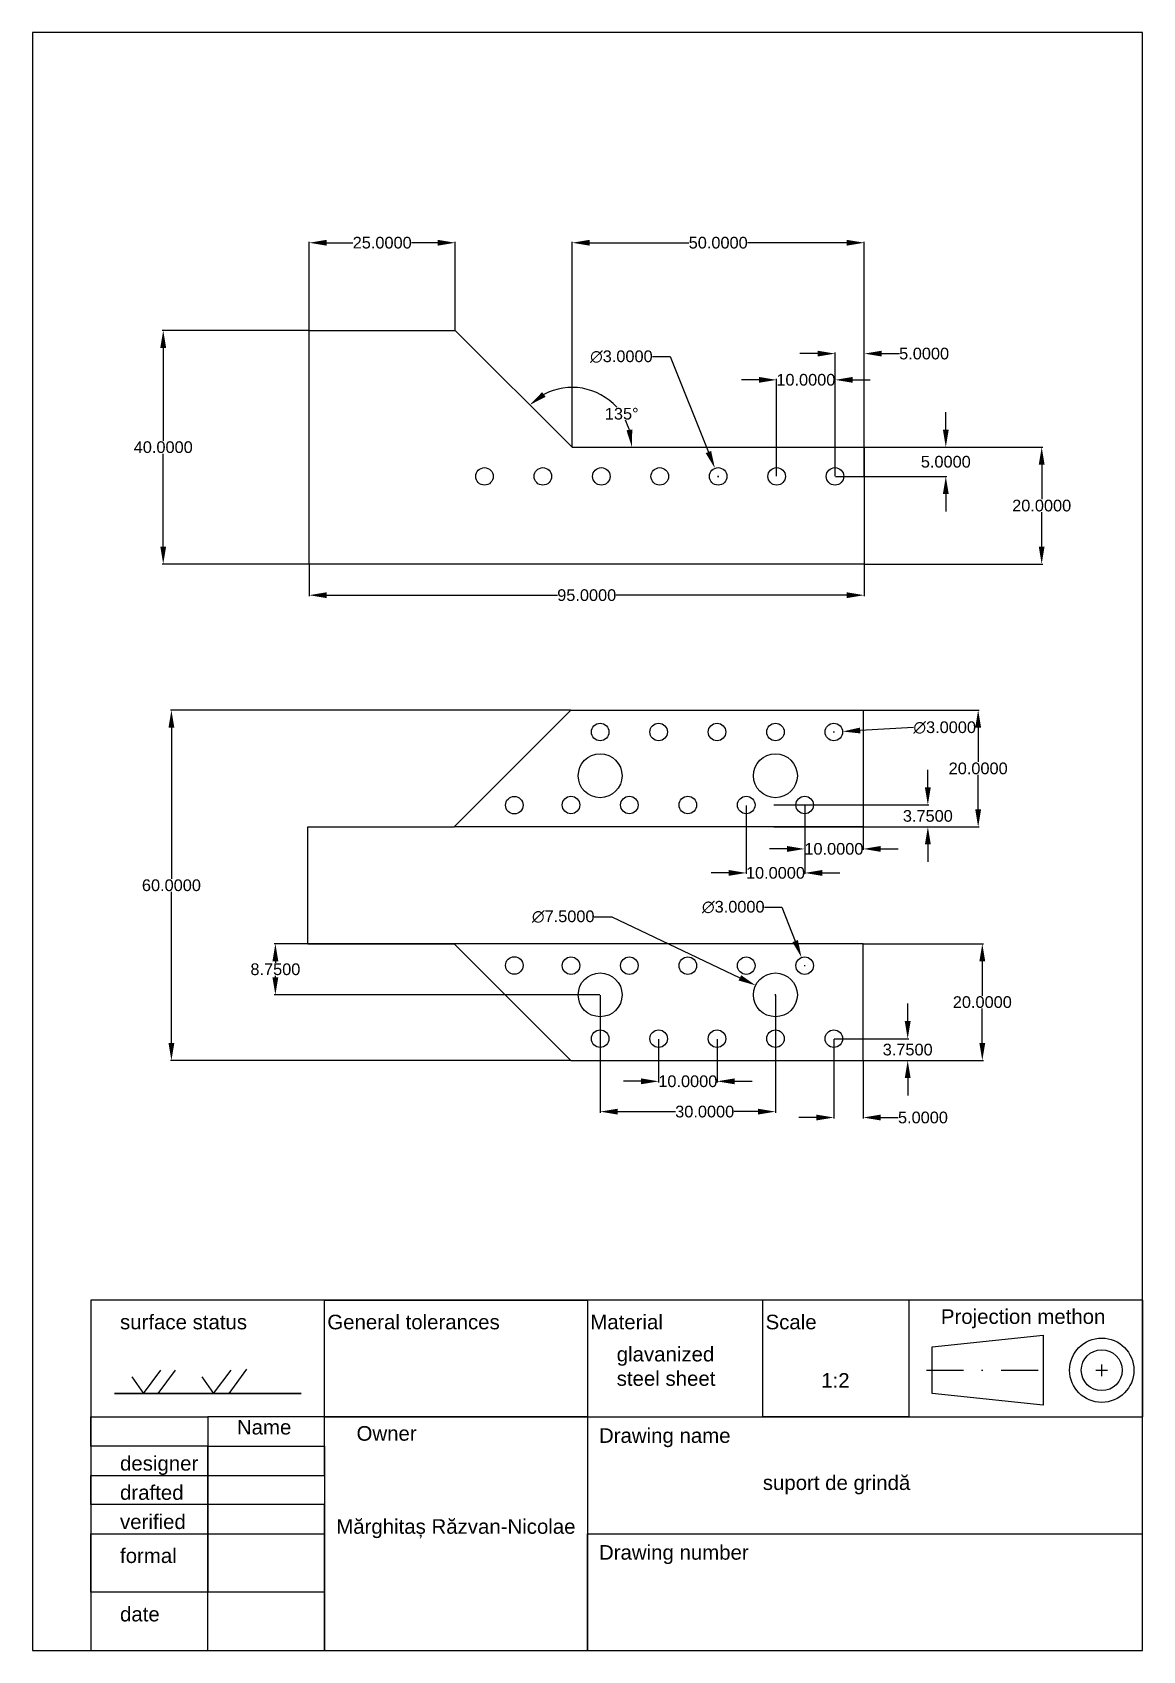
# Model space of a CAD drawing. Header units: inches. Extents: x 11 to 201, y 10 to 287.
import ezdxf

# ---------------------------------------------------------------- set-up
doc = ezdxf.new("R2010")
doc.units = ezdxf.units.IN
doc.header["$MEASUREMENT"] = 0
doc.header["$PDMODE"] = 2
doc.header["$PDSIZE"] = -10
doc.linetypes.add('DASHDOT', pattern=[25.4, 12.7, -6.35, 0, -6.35])
doc.styles.get("Standard").update_dxf_attribs({"font": 'arial.ttf'})
doc.dimstyles.get("Standard").update_dxf_attribs({"dimtxt": 2, "dimasz": 3, "dimexe": 0.18, "dimexo": 0.0625, "dimgap": 0.09, "dimtad": 0, "dimtih": 1, "dimtoh": 1, "dimdec": 4, "dimzin": 0, "dimdsep": 46, "dimtxsty": 'Standard', "dimcen": 0.09, "dimadec": 0, "dimazin": 0, "dimtfac": 1, "dimtdec": 4, "dimtofl": 0, "dimtmove": 0, "dimatfit": 3, "dimfxl": 1, "dimtolj": 1, "dimtzin": 0, "dimarcsym": 0})

# ---------------------------------------------------------------- blocks, each defined once
blk = doc.blocks.new('*D43')
at = {"color": 0, "lineweight": -2, "transparency": 16777216}
for p, q in [((58.71, 235.99), (33.62, 235.99)), ((33.8, 232.99), (33.8, 217.1)), ((33.8, 198.99), (33.8, 214.88)), ((58.71, 195.99), (33.62, 195.99))]:
    blk.add_line(p, q, dxfattribs=at)
at = {"color": 0, "transparency": 16777216}
for points in [[(33.3, 232.99), (34.3, 232.99), (33.8, 235.99)], [(33.3, 198.99), (34.3, 198.99), (33.8, 195.99)]]:
    blk.add_solid(points, dxfattribs=at)
at = {"layer": 'Defpoints', "color": 0, "transparency": 16777216}
for p in [(33.8, 235.99), (58.77, 235.99), (58.77, 195.99)]:
    blk.add_point(p, dxfattribs=at)
at = {"color": 0, "transparency": 16777216, "insert": (33.8, 215.99), "char_height": 2, "attachment_point": 5}
blk.add_mtext('\\A1;40.0000', dxfattribs=at)
blk = doc.blocks.new('*D44')
at = {"color": 0, "lineweight": -2, "transparency": 16777216}
for p, q in [((153.83, 215.99), (184.31, 215.99)), ((184.13, 212.99), (184.13, 207.1)), ((184.13, 198.99), (184.13, 204.88)), ((153.83, 195.99), (184.31, 195.99))]:
    blk.add_line(p, q, dxfattribs=at)
at = {"color": 0, "transparency": 16777216}
for points in [[(183.63, 212.99), (184.63, 212.99), (184.13, 215.99)], [(183.63, 198.99), (184.63, 198.99), (184.13, 195.99)]]:
    blk.add_solid(points, dxfattribs=at)
at = {"layer": 'Defpoints', "color": 0, "transparency": 16777216}
for p in [(153.77, 215.99), (153.77, 195.99), (184.13, 195.99)]:
    blk.add_point(p, dxfattribs=at)
at = {"color": 0, "transparency": 16777216, "insert": (184.13, 205.99), "char_height": 2, "attachment_point": 5}
blk.add_mtext('\\A1;20.0000', dxfattribs=at)
blk = doc.blocks.new('*D45')
at = {"color": 0, "lineweight": -2, "transparency": 16777216}
for p, q in [((153.63, 171), (173.44, 171)), ((173.26, 168), (173.26, 162.11)), ((173.26, 154), (173.26, 159.89)), ((153.63, 151), (173.44, 151))]:
    blk.add_line(p, q, dxfattribs=at)
at = {"color": 0, "transparency": 16777216}
for points in [[(172.76, 168), (173.76, 168), (173.26, 171)], [(172.76, 154), (173.76, 154), (173.26, 151)]]:
    blk.add_solid(points, dxfattribs=at)
at = {"layer": 'Defpoints', "color": 0, "transparency": 16777216}
for p in [(153.57, 171), (153.57, 151), (173.26, 151)]:
    blk.add_point(p, dxfattribs=at)
at = {"color": 0, "transparency": 16777216, "insert": (173.26, 161), "char_height": 2, "attachment_point": 5}
blk.add_mtext('\\A1;20.0000', dxfattribs=at)
blk = doc.blocks.new('*D46')
at = {"color": 0, "lineweight": -2, "transparency": 16777216}
for p, q in [((153.63, 131), (174.15, 131)), ((173.97, 128), (173.97, 122.11)), ((173.97, 114), (173.97, 119.89)), ((153.63, 111), (174.15, 111))]:
    blk.add_line(p, q, dxfattribs=at)
at = {"color": 0, "transparency": 16777216}
for points in [[(173.47, 128), (174.47, 128), (173.97, 131)], [(173.47, 114), (174.47, 114), (173.97, 111)]]:
    blk.add_solid(points, dxfattribs=at)
at = {"layer": 'Defpoints', "color": 0, "transparency": 16777216}
for p in [(153.57, 131), (173.97, 131), (153.57, 111)]:
    blk.add_point(p, dxfattribs=at)
at = {"color": 0, "transparency": 16777216, "insert": (173.97, 121), "char_height": 2, "attachment_point": 5}
blk.add_mtext('\\A1;20.0000', dxfattribs=at)
blk = doc.blocks.new('*D47')
at = {"color": 0, "lineweight": -2, "transparency": 16777216}
for p, q in [((103.77, 216.06), (103.77, 251.17)), ((106.77, 250.99), (123.76, 250.99)), ((150.77, 250.99), (133.79, 250.99)), ((153.77, 216.06), (153.77, 251.17))]:
    blk.add_line(p, q, dxfattribs=at)
at = {"color": 0, "transparency": 16777216}
for points in [[(106.77, 251.49), (106.77, 250.49), (103.77, 250.99)], [(150.77, 251.49), (150.77, 250.49), (153.77, 250.99)]]:
    blk.add_solid(points, dxfattribs=at)
at = {"layer": 'Defpoints', "color": 0, "transparency": 16777216}
for p in [(153.77, 250.99), (103.77, 215.99), (153.77, 215.99)]:
    blk.add_point(p, dxfattribs=at)
at = {"color": 0, "transparency": 16777216, "insert": (128.77, 250.99), "char_height": 2, "attachment_point": 5}
blk.add_mtext('\\A1;50.0000', dxfattribs=at)
blk = doc.blocks.new('*D48')
at = {"color": 0, "lineweight": -2, "transparency": 16777216}
for p, q in [((58.77, 236.06), (58.77, 251.17)), ((61.77, 250.99), (66.24, 250.99)), ((80.77, 250.99), (76.3, 250.99)), ((83.77, 236.06), (83.77, 251.17))]:
    blk.add_line(p, q, dxfattribs=at)
at = {"color": 0, "transparency": 16777216}
for points in [[(61.77, 251.49), (61.77, 250.49), (58.77, 250.99)], [(80.77, 251.49), (80.77, 250.49), (83.77, 250.99)]]:
    blk.add_solid(points, dxfattribs=at)
at = {"layer": 'Defpoints', "color": 0, "transparency": 16777216}
for p in [(83.77, 250.99), (58.77, 235.99), (83.77, 235.99)]:
    blk.add_point(p, dxfattribs=at)
at = {"color": 0, "transparency": 16777216, "insert": (71.27, 250.99), "char_height": 2, "attachment_point": 5}
blk.add_mtext('\\A1;25.0000', dxfattribs=at)
blk = doc.blocks.new('*D49')
at = {"color": 0, "lineweight": -2, "transparency": 16777216}
for p, q in [((135.77, 227.52), (132.77, 227.52)), ((138.77, 211.06), (138.77, 227.7)), ((148.77, 211.06), (148.77, 227.7)), ((151.77, 227.52), (154.77, 227.52))]:
    blk.add_line(p, q, dxfattribs=at)
at = {"color": 0, "transparency": 16777216}
for points in [[(135.77, 228.02), (135.77, 227.02), (138.77, 227.52)], [(151.77, 228.02), (151.77, 227.02), (148.77, 227.52)]]:
    blk.add_solid(points, dxfattribs=at)
at = {"layer": 'Defpoints', "color": 0, "transparency": 16777216}
for p in [(138.77, 227.52), (138.77, 210.99), (148.77, 210.99)]:
    blk.add_point(p, dxfattribs=at)
at = {"color": 0, "transparency": 16777216, "insert": (143.77, 227.52), "char_height": 2, "attachment_point": 5}
blk.add_mtext('\\A1;10.0000', dxfattribs=at)
blk = doc.blocks.new('*D51')
at = {"color": 0, "lineweight": -2, "transparency": 16777216}
for p, q in [((136.68, 137.27), (139.68, 137.27)), ((139.68, 137.27), (141.94, 131.44)), ((143.48, 127.25), (143.66, 127.25)), ((143.57, 127.16), (143.57, 127.34))]:
    blk.add_line(p, q, dxfattribs=at)
at = {"color": 0, "transparency": 16777216}
blk.add_solid([(142.41, 131.63), (141.48, 131.26), (143.03, 128.65)], dxfattribs=at)
at = {"layer": 'Defpoints', "color": 0, "transparency": 16777216}
for p in [(143.03, 128.65), (144.11, 125.85)]:
    blk.add_point(p, dxfattribs=at)
at = {"color": 0, "transparency": 16777216, "insert": (131.35, 137.27), "char_height": 2, "attachment_point": 5}
blk.add_mtext('\\A1;∅3.0000', dxfattribs=at)
blk = doc.blocks.new('*D52')
at = {"color": 0, "lineweight": -2, "transparency": 16777216}
for p, q in [((107.57, 135.63), (110.57, 135.63)), ((110.57, 135.63), (132.48, 125.16)), ((138.48, 122.25), (138.66, 122.25)), ((138.57, 122.16), (138.57, 122.34))]:
    blk.add_line(p, q, dxfattribs=at)
at = {"color": 0, "transparency": 16777216}
blk.add_solid([(132.7, 125.61), (132.26, 124.71), (135.19, 123.87)], dxfattribs=at)
at = {"layer": 'Defpoints', "color": 0, "transparency": 16777216}
for p in [(135.19, 123.87), (141.95, 120.63)]:
    blk.add_point(p, dxfattribs=at)
at = {"color": 0, "transparency": 16777216, "insert": (102.25, 135.63), "char_height": 2, "attachment_point": 5}
blk.add_mtext('\\A1;∅7.5000', dxfattribs=at)
blk = doc.blocks.new('*D54')
at = {"color": 0, "lineweight": -2, "transparency": 16777216}
for p, q in [((58.77, 195.93), (58.77, 190.48)), ((153.77, 195.93), (153.77, 190.48)), ((61.77, 190.66), (101.26, 190.66)), ((150.77, 190.66), (111.29, 190.66))]:
    blk.add_line(p, q, dxfattribs=at)
at = {"color": 0, "transparency": 16777216}
for points in [[(61.77, 191.16), (61.77, 190.16), (58.77, 190.66)], [(150.77, 191.16), (150.77, 190.16), (153.77, 190.66)]]:
    blk.add_solid(points, dxfattribs=at)
at = {"layer": 'Defpoints', "color": 0, "transparency": 16777216}
for p in [(58.77, 195.99), (153.77, 195.99), (58.77, 190.66)]:
    blk.add_point(p, dxfattribs=at)
at = {"color": 0, "transparency": 16777216, "insert": (106.27, 190.66), "char_height": 2, "attachment_point": 5}
blk.add_mtext('\\A1;95.0000', dxfattribs=at)
blk = doc.blocks.new('*D55')
at = {"color": 0, "lineweight": -2, "transparency": 16777216}
for start, end in [(41.8512, 118.1474), (16.8526, 26.7415)]:
    blk.add_arc((103.77, 215.99), 10.24, start, end, dxfattribs=at)
at = {"color": 0, "transparency": 16777216}
for points in [[(99.24, 224.62), (98.64, 225.42), (96.53, 223.23)], [(114.06, 219.03), (113.07, 218.89), (114.01, 215.99)]]:
    blk.add_solid(points, dxfattribs=at)
at = {"layer": 'Defpoints', "color": 0, "transparency": 16777216}
for p in [(83.77, 235.99), (103.77, 226.23), (103.77, 215.99), (103.77, 215.99), (153.77, 215.99)]:
    blk.add_point(p, dxfattribs=at)
at = {"color": 0, "transparency": 16777216, "insert": (112.26, 221.71), "char_height": 2, "attachment_point": 5}
blk.add_mtext('\\A1;135°', dxfattribs=at)
blk = doc.blocks.new('*D56')
at = {"color": 0, "lineweight": -2, "transparency": 16777216}
for p, q in [((103.51, 171), (35.02, 171)), ((35.2, 168), (35.2, 142.11)), ((35.2, 114), (35.2, 139.89)), ((103.51, 111), (35.02, 111))]:
    blk.add_line(p, q, dxfattribs=at)
at = {"color": 0, "transparency": 16777216}
for points in [[(34.7, 168), (35.7, 168), (35.2, 171)], [(34.7, 114), (35.7, 114), (35.2, 111)]]:
    blk.add_solid(points, dxfattribs=at)
at = {"layer": 'Defpoints', "color": 0, "transparency": 16777216}
for p in [(103.57, 171), (35.2, 111), (103.57, 111)]:
    blk.add_point(p, dxfattribs=at)
at = {"color": 0, "transparency": 16777216, "insert": (35.2, 141), "char_height": 2, "attachment_point": 5}
blk.add_mtext('\\A1;60.0000', dxfattribs=at)
blk = doc.blocks.new('*D57')
at = {"color": 0, "lineweight": -2, "transparency": 16777216}
for p, q in [((108.57, 122.19), (108.57, 102.08)), ((138.57, 122.19), (138.57, 102.08)), ((111.57, 102.26), (121.45, 102.26)), ((135.57, 102.26), (131.48, 102.26))]:
    blk.add_line(p, q, dxfattribs=at)
at = {"color": 0, "transparency": 16777216}
for points in [[(111.57, 102.76), (111.57, 101.76), (108.57, 102.26)], [(135.57, 102.76), (135.57, 101.76), (138.57, 102.26)]]:
    blk.add_solid(points, dxfattribs=at)
at = {"layer": 'Defpoints', "color": 0, "transparency": 16777216}
for p in [(108.57, 122.25), (138.57, 122.25), (138.57, 102.26)]:
    blk.add_point(p, dxfattribs=at)
at = {"color": 0, "transparency": 16777216, "insert": (126.46, 102.26), "char_height": 2, "attachment_point": 5}
blk.add_mtext('\\A1;30.0000', dxfattribs=at)
blk = doc.blocks.new('*D58')
at = {"color": 0, "lineweight": -2, "transparency": 16777216}
for p, q in [((118.57, 114.69), (118.57, 107.27)), ((128.57, 114.69), (128.57, 107.27)), ((115.57, 107.45), (112.57, 107.45)), ((131.57, 107.45), (134.57, 107.45))]:
    blk.add_line(p, q, dxfattribs=at)
at = {"color": 0, "transparency": 16777216}
for points in [[(115.57, 107.95), (115.57, 106.95), (118.57, 107.45)], [(131.57, 107.95), (131.57, 106.95), (128.57, 107.45)]]:
    blk.add_solid(points, dxfattribs=at)
at = {"layer": 'Defpoints', "color": 0, "transparency": 16777216}
for p in [(118.57, 114.75), (128.57, 114.75), (118.57, 107.45)]:
    blk.add_point(p, dxfattribs=at)
at = {"color": 0, "transparency": 16777216, "insert": (123.57, 107.45), "char_height": 2, "attachment_point": 5}
blk.add_mtext('\\A1;10.0000', dxfattribs=at)
blk = doc.blocks.new('*D59')
at = {"color": 0, "lineweight": -2, "transparency": 16777216}
for p, q in [((83.51, 131), (52.81, 131)), ((52.99, 128), (52.99, 127.74)), ((52.99, 125.25), (52.99, 125.51)), ((108.51, 122.25), (52.81, 122.25))]:
    blk.add_line(p, q, dxfattribs=at)
at = {"color": 0, "transparency": 16777216}
for points in [[(52.49, 128), (53.49, 128), (52.99, 131)], [(52.49, 125.25), (53.49, 125.25), (52.99, 122.25)]]:
    blk.add_solid(points, dxfattribs=at)
at = {"layer": 'Defpoints', "color": 0, "transparency": 16777216}
for p in [(52.99, 131), (83.57, 131), (108.57, 122.25)]:
    blk.add_point(p, dxfattribs=at)
at = {"color": 0, "transparency": 16777216, "insert": (52.99, 126.62), "char_height": 2, "attachment_point": 5}
blk.add_mtext('\\A1;8.7500', dxfattribs=at)
blk = doc.blocks.new('*D60')
at = {"color": 0, "lineweight": -2, "transparency": 16777216}
for p, q in [((143.57, 154.69), (143.57, 147.05)), ((153.57, 154.69), (153.57, 147.05)), ((140.57, 147.23), (137.57, 147.23)), ((156.57, 147.23), (159.57, 147.23))]:
    blk.add_line(p, q, dxfattribs=at)
at = {"color": 0, "transparency": 16777216}
for points in [[(140.57, 147.73), (140.57, 146.73), (143.57, 147.23)], [(156.57, 147.73), (156.57, 146.73), (153.57, 147.23)]]:
    blk.add_solid(points, dxfattribs=at)
at = {"layer": 'Defpoints', "color": 0, "transparency": 16777216}
for p in [(143.57, 154.75), (153.57, 154.75), (153.57, 147.23)]:
    blk.add_point(p, dxfattribs=at)
at = {"color": 0, "transparency": 16777216, "insert": (148.57, 147.23), "char_height": 2, "attachment_point": 5}
blk.add_mtext('\\A1;10.0000', dxfattribs=at)
blk = doc.blocks.new('*D61')
at = {"color": 0, "lineweight": -2, "transparency": 16777216}
for p, q in [((164.65, 157.75), (164.65, 160.75)), ((138.27, 154.75), (164.83, 154.75)), ((138.27, 151), (164.83, 151)), ((164.65, 148), (164.65, 145))]:
    blk.add_line(p, q, dxfattribs=at)
at = {"color": 0, "transparency": 16777216}
for points in [[(164.15, 157.75), (165.15, 157.75), (164.65, 154.75)], [(164.15, 148), (165.15, 148), (164.65, 151)]]:
    blk.add_solid(points, dxfattribs=at)
at = {"layer": 'Defpoints', "color": 0, "transparency": 16777216}
for p in [(138.21, 154.75), (138.21, 151), (164.65, 151)]:
    blk.add_point(p, dxfattribs=at)
at = {"color": 0, "transparency": 16777216, "insert": (164.65, 152.87), "char_height": 2, "attachment_point": 5}
blk.add_mtext('\\A1;3.7500', dxfattribs=at)
blk = doc.blocks.new('*D62')
at = {"color": 0, "lineweight": -2, "transparency": 16777216}
for p, q in [((167.72, 218.99), (167.72, 221.99)), ((148.83, 215.99), (167.9, 215.99)), ((148.83, 210.99), (167.9, 210.99)), ((167.72, 207.99), (167.72, 204.99))]:
    blk.add_line(p, q, dxfattribs=at)
at = {"color": 0, "transparency": 16777216}
for points in [[(167.22, 218.99), (168.22, 218.99), (167.72, 215.99)], [(167.22, 207.99), (168.22, 207.99), (167.72, 210.99)]]:
    blk.add_solid(points, dxfattribs=at)
at = {"layer": 'Defpoints', "color": 0, "transparency": 16777216}
for p in [(148.77, 215.99), (167.72, 215.99), (148.77, 210.99)]:
    blk.add_point(p, dxfattribs=at)
at = {"color": 0, "transparency": 16777216, "insert": (167.72, 213.49), "char_height": 2, "attachment_point": 5}
blk.add_mtext('\\A1;5.0000', dxfattribs=at)
blk = doc.blocks.new('*D63')
at = {"color": 0, "lineweight": -2, "transparency": 16777216}
for p, q in [((145.77, 232.01), (142.77, 232.01)), ((148.77, 211.06), (148.77, 232.19)), ((153.77, 211.06), (153.77, 232.19)), ((156.77, 232.01), (159.77, 232.01))]:
    blk.add_line(p, q, dxfattribs=at)
at = {"color": 0, "transparency": 16777216}
for points in [[(145.77, 232.51), (145.77, 231.51), (148.77, 232.01)], [(156.77, 232.51), (156.77, 231.51), (153.77, 232.01)]]:
    blk.add_solid(points, dxfattribs=at)
at = {"layer": 'Defpoints', "color": 0, "transparency": 16777216}
for p in [(153.77, 232.01), (148.77, 210.99), (153.77, 210.99)]:
    blk.add_point(p, dxfattribs=at)
at = {"color": 0, "transparency": 16777216, "insert": (164.01, 232.01), "char_height": 2, "attachment_point": 5}
blk.add_mtext('\\A1;5.0000', dxfattribs=at)
blk = doc.blocks.new('*D64')
at = {"color": 0, "lineweight": -2, "transparency": 16777216}
for p, q in [((133.57, 154.69), (133.57, 142.94)), ((143.57, 154.69), (143.57, 142.94)), ((130.57, 143.12), (127.57, 143.12)), ((146.57, 143.12), (149.57, 143.12))]:
    blk.add_line(p, q, dxfattribs=at)
at = {"color": 0, "transparency": 16777216}
for points in [[(130.57, 143.62), (130.57, 142.62), (133.57, 143.12)], [(146.57, 143.62), (146.57, 142.62), (143.57, 143.12)]]:
    blk.add_solid(points, dxfattribs=at)
at = {"layer": 'Defpoints', "color": 0, "transparency": 16777216}
for p in [(133.57, 154.75), (143.57, 154.75), (143.57, 143.12)]:
    blk.add_point(p, dxfattribs=at)
at = {"color": 0, "transparency": 16777216, "insert": (138.57, 143.12), "char_height": 2, "attachment_point": 5}
blk.add_mtext('\\A1;10.0000', dxfattribs=at)
blk = doc.blocks.new('*D65')
at = {"color": 0, "lineweight": -2, "transparency": 16777216}
for p, q in [((117.53, 231.49), (120.53, 231.49)), ((120.53, 231.49), (127.09, 215.17)), ((128.68, 210.99), (128.86, 210.99)), ((128.77, 210.9), (128.77, 211.08))]:
    blk.add_line(p, q, dxfattribs=at)
at = {"color": 0, "transparency": 16777216}
blk.add_solid([(127.56, 215.35), (126.63, 214.98), (128.21, 212.38)], dxfattribs=at)
at = {"layer": 'Defpoints', "color": 0, "transparency": 16777216}
for p in [(128.21, 212.38), (129.33, 209.6)]:
    blk.add_point(p, dxfattribs=at)
at = {"color": 0, "transparency": 16777216, "insert": (112.2, 231.49), "char_height": 2, "attachment_point": 5}
blk.add_mtext('\\A1;∅3.0000', dxfattribs=at)
blk = doc.blocks.new('*D66')
at = {"color": 0, "lineweight": -2, "transparency": 16777216}
for p, q in [((148.57, 114.69), (148.57, 101.07)), ((153.57, 110.94), (153.57, 101.07)), ((145.57, 101.25), (142.57, 101.25)), ((156.57, 101.25), (159.57, 101.25))]:
    blk.add_line(p, q, dxfattribs=at)
at = {"color": 0, "transparency": 16777216}
for points in [[(145.57, 101.75), (145.57, 100.75), (148.57, 101.25)], [(156.57, 101.75), (156.57, 100.75), (153.57, 101.25)]]:
    blk.add_solid(points, dxfattribs=at)
at = {"layer": 'Defpoints', "color": 0, "transparency": 16777216}
for p in [(148.57, 114.75), (153.57, 111), (153.57, 101.25)]:
    blk.add_point(p, dxfattribs=at)
at = {"color": 0, "transparency": 16777216, "insert": (163.81, 101.25), "char_height": 2, "attachment_point": 5}
blk.add_mtext('\\A1;5.0000', dxfattribs=at)
blk = doc.blocks.new('*D67')
at = {"color": 0, "lineweight": -2, "transparency": 16777216}
for p, q in [((161.2, 117.75), (161.2, 120.75)), ((148.63, 114.75), (161.38, 114.75)), ((148.63, 111), (161.38, 111)), ((161.2, 108), (161.2, 105))]:
    blk.add_line(p, q, dxfattribs=at)
at = {"color": 0, "transparency": 16777216}
for points in [[(160.7, 117.75), (161.7, 117.75), (161.2, 114.75)], [(160.7, 108), (161.7, 108), (161.2, 111)]]:
    blk.add_solid(points, dxfattribs=at)
at = {"layer": 'Defpoints', "color": 0, "transparency": 16777216}
for p in [(148.57, 114.75), (148.57, 111), (161.2, 111)]:
    blk.add_point(p, dxfattribs=at)
at = {"color": 0, "transparency": 16777216, "insert": (161.2, 112.87), "char_height": 2, "attachment_point": 5}
blk.add_mtext('\\A1;3.7500', dxfattribs=at)
blk = doc.blocks.new('*D68')
at = {"color": 0, "lineweight": -2, "transparency": 16777216}
for p, q in [((148.48, 167.25), (148.66, 167.25)), ((148.57, 167.16), (148.57, 167.34)), ((162.2, 168), (153.06, 167.5))]:
    blk.add_line(p, q, dxfattribs=at)
at = {"color": 0, "transparency": 16777216}
blk.add_solid([(153.04, 168), (153.09, 167), (150.07, 167.33)], dxfattribs=at)
at = {"layer": 'Defpoints', "color": 0, "transparency": 16777216}
for p in [(147.07, 167.17), (150.07, 167.33)]:
    blk.add_point(p, dxfattribs=at)
at = {"color": 0, "transparency": 16777216, "insert": (167.53, 168), "char_height": 2, "attachment_point": 5}
blk.add_mtext('\\A1;∅3.0000', dxfattribs=at)

msp = doc.modelspace()

# ---------------------------------------------------------------- linework, layer by layer
for p, q in [((201.40459, 70), (201.40459, 50)), ((165.40459, 62), (184.40459, 64)), ((184.40459, 64), (184.40459, 52)), ((165.40459, 54), (165.40459, 62)), ((45.10293, 54), (48.11801, 58.20546)), ((28.40459, 56.88), (30.40459, 54)), ((30.40459, 54), (33.40459, 58)), ((32.90459, 54), (35.90459, 58)), ((40.40459, 56.88), (42.40459, 54)), ((42.40459, 54), (45.40459, 58)), ((184.40459, 52), (165.40459, 54))]:
    msp.add_line(p, q)
at = {"linetype": 'DASHDOT', "ltscale": 0.5}
msp.add_line((164.40459, 58), (185.40459, 58), dxfattribs=at)
msp.add_lwpolyline([(11.40459, 10), (201.40459, 10), (201.40459, 287), (11.40459, 287)], close=True)
for points in [[(153.77061, 195.99261), (58.77061, 195.99261), (58.77061, 235.99261)], [(58.77061, 235.99261), (83.77061, 235.99261), (103.77061, 215.99261), (153.77061, 215.99261), (153.77061, 195.99261)], [(58.57061, 131), (58.57061, 151), (83.57061, 151), (103.57061, 171), (153.57061, 171), (153.57061, 151), (83.57061, 151)], [(58.57061, 131), (83.57061, 131), (103.57061, 111), (153.57061, 111), (153.57061, 131), (83.57061, 131)], [(201.40459, 10), (201.40459, 70), (21.40459, 70), (21.40459, 10), (41.40459, 10), (41.40459, 20), (21.40459, 20), (21.40459, 30), (41.40459, 30), (41.40459, 20), (41.40459, 35), (21.40459, 35), (21.40459, 40), (41.40459, 40), (41.40459, 35), (41.40459, 45), (21.40459, 45), (21.40459, 50), (41.40459, 50), (41.40459, 45), (61.40459, 45), (61.40459, 50), (41.40459, 50), (41.40459, 40), (61.40459, 40), (61.40459, 45), (61.40459, 35), (41.40459, 35), (41.40459, 30), (61.40459, 30), (61.40459, 10), (61.40459, 35), (61.40459, 20), (41.40459, 20)], [(61.40459, 50), (61.40459, 70), (106.40459, 70), (106.40459, 50), (61.40459, 50), (201.40459, 50), (201.40459, 70), (161.40459, 70), (161.40459, 50), (136.40459, 50), (136.40459, 70)], [(106.40459, 50), (106.40459, 10), (106.40459, 30), (201.40459, 30)]]:
    msp.add_lwpolyline(points)
at = {"const_width": 0.3}
msp.add_lwpolyline([(25.40459, 54), (57.40459, 54)], dxfattribs=at)
for centre, radius in [((88.77061, 210.99261), 1.5), ((98.77061, 210.99261), 1.5), ((108.77061, 210.99261), 1.5), ((118.77061, 210.99261), 1.5), ((128.77061, 210.99261), 1.5), ((138.77061, 210.99261), 1.5), ((148.77061, 210.99261), 1.5), ((108.57061, 167.25), 1.5), ((118.57061, 167.25), 1.5), ((128.57061, 167.25), 1.5), ((138.57061, 167.25), 1.5), ((148.57061, 167.25), 1.5), ((108.57061, 159.75), 3.75), ((138.57061, 159.75), 3.75), ((93.87068, 154.71345), 1.5), ((103.57061, 154.75), 1.5), ((113.57061, 154.75), 1.5), ((123.57061, 154.75), 1.5), ((133.57061, 154.75), 1.5), ((143.57061, 154.75), 1.5), ((93.87068, 127.28655), 1.5), ((103.57061, 127.25), 1.5), ((113.57061, 127.25), 1.5), ((123.57061, 127.25), 1.5), ((133.57061, 127.25), 1.5), ((143.57061, 127.25), 1.5), ((108.57061, 122.25), 3.75), ((138.57061, 122.25), 3.75), ((108.57061, 114.75), 1.5), ((118.57061, 114.75), 1.5), ((128.57061, 114.75), 1.5), ((138.57061, 114.75), 1.5), ((148.57061, 114.75), 1.5), ((194.40459, 58), 5.5), ((194.40459, 58), 3.5)]:
    msp.add_circle(centre, radius)
msp.add_point((194.40459, 58))

# ---------------------------------------------------------------- texts
at = {"lineweight": 50}
for s, p in [('surface status', (26.40459, 65)), ('General tolerances', (61.88218, 65)), ('Material', (106.88218, 65)), ('Scale', (136.88218, 65)), ('Projection methon', (166.88218, 65.93326)), ('1:2', (146.4047, 54.99999)), ('Name', (46.40459, 47.00005)), ('Owner', (66.88218, 45.93326)), ('Drawing name', (108.37063, 45.56629)), ('designer', (26.40459, 40.81546)), ('drafted', (26.40459, 35.81546)), ('verified', (26.40459, 30.81546)), ('Mărghitaș Răzvan-Nicolae', (63.40459, 30)), ('Drawing number', (108.37063, 25.56629)), ('formal', (26.40459, 25)), ('date', (26.40459, 15))]:
    msp.add_text(s, height=2.5, dxfattribs=at).set_placement(p)
at = {"char_height": 2.5, "attachment_point": 1}
for s, insert, width in [('{\\fArial|b0|i0|c238|p34;glavanized steel sheet}', (111.40459, 62), 23.8774727), ('{\\fArial|b0|i0|c238|p34;suport de grindă}', (136.40459, 40), 30.286557)]:
    msp.add_mtext(s, dxfattribs=dict(at, insert=insert, width=width))

# ---------------------------------------------------------------- dimensions: what is measured, and where the dimension line sits
for base, p1, p2, picture, middle in [((83.77061, 250.99261), (58.77061, 235.99261), (83.77061, 235.99261), '*D48', (71.27061, 250.99261)), ((153.77061, 250.99261), (103.77061, 215.99261), (153.77061, 215.99261), '*D47', (128.77061, 250.99261)), ((153.77061, 232.01375), (148.77061, 210.99261), (153.77061, 210.99261), '*D63', (164.00863, 232.01375)), ((58.77061, 190.66012), (153.77061, 195.99261), (58.77061, 195.99261), '*D54', (106.27061, 190.66012)), ((153.57061, 147.2301), (143.57061, 154.75), (153.57061, 154.75), '*D60', (148.57061, 147.2301)), ((118.57061, 107.45036), (128.57061, 114.75), (118.57061, 114.75), '*D58', (123.57061, 107.45036)), ((153.57061, 101.25), (148.57061, 114.75), (153.57061, 111), '*D66', (163.80863, 101.25))]:
    dim = msp.add_linear_dim(base=base, p1=p1, p2=p2, dimstyle='Standard')
    dim.commit()
    dim.dimension.update_dxf_attribs({"geometry": picture, "text_midpoint": middle})
for base, p1, p2, picture, middle in [((33.80029, 235.99261), (58.77061, 195.99261), (58.77061, 235.99261), '*D43', (33.80029, 215.99261)), ((167.7247, 215.99261), (148.77061, 210.99261), (148.77061, 215.99261), '*D62', (167.7247, 213.49261)), ((184.13192, 195.99261), (153.77061, 215.99261), (153.77061, 195.99261), '*D44', (184.13192, 205.99261)), ((35.20459, 111), (103.57061, 171), (103.57061, 111), '*D56', (35.20459, 141)), ((173.25748, 151), (153.57061, 171), (153.57061, 151), '*D45', (173.25748, 161)), ((173.96911, 131), (153.57061, 111), (153.57061, 131), '*D46', (173.96911, 121)), ((161.20459, 111), (148.57061, 114.75), (148.57061, 111), '*D67', (161.20459, 112.875))]:
    dim = msp.add_linear_dim(base=base, p1=p1, p2=p2, angle=90, dimstyle='Standard')
    dim.commit()
    dim.dimension.update_dxf_attribs({"geometry": picture, "text_midpoint": middle})
dim = msp.add_angular_dim_2l(base=(103.77061, 226.22892), line1=((103.77061, 215.99261), (153.77061, 215.99261)), line2=((83.77061, 235.99261), (103.77061, 215.99261)), dimstyle='Standard')
dim.commit()
dim.dimension.update_dxf_attribs({"geometry": '*D55', "text_midpoint": (112.26112, 221.71043), "dimtype": 162})
for p1, p2, picture, middle in [((129.3302, 209.60089), (128.21103, 212.38432), '*D65', (112.20405, 231.48727)), ((147.07288, 167.16761), (150.06835, 167.33239), '*D68', (162.20459, 168)), ((144.11351, 125.85169), (143.02771, 128.64831), '*D51', (131.35426, 137.27007)), ((141.95429, 120.63345), (135.18694, 123.86655), '*D52', (102.24755, 135.62562))]:
    dim = msp.add_diameter_dim_2p(p1=p1, p2=p2, dimstyle='Standard')
    dim.commit()
    dim.dimension.update_dxf_attribs({"geometry": picture, "text_midpoint": middle, "dimtype": 163})
for base, p1, p2, picture, middle in [((138.77061, 227.52084), (148.77061, 210.99261), (138.77061, 210.99261), '*D49', (143.77061, 227.52084)), ((143.57061, 143.11578), (133.57061, 154.75), (143.57061, 154.75), '*D64', (138.57061, 143.11578)), ((138.57061, 102.25822), (108.57061, 122.25), (138.57061, 122.25), '*D57', (126.46466, 102.25822))]:
    dim = msp.add_linear_dim(base=base, p1=p1, p2=p2, dimstyle='Standard')
    dim.commit()
    dim.dimension.update_dxf_attribs({"geometry": picture, "text_midpoint": middle, "dimtype": 160})
for base, p1, p2, picture, middle in [((164.65056, 151), (138.21104, 154.75), (138.21104, 151), '*D61', (164.65056, 152.875)), ((52.99259, 131), (108.57061, 122.25), (83.57061, 131), '*D59', (52.99259, 126.625))]:
    dim = msp.add_linear_dim(base=base, p1=p1, p2=p2, angle=90, dimstyle='Standard')
    dim.commit()
    dim.dimension.update_dxf_attribs({"geometry": picture, "text_midpoint": middle, "dimtype": 160})

doc.saveas('drawing.dxf')
